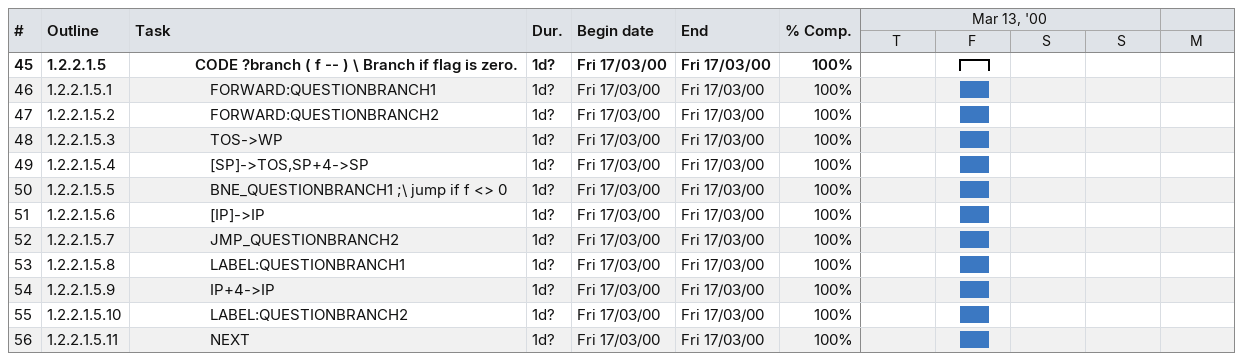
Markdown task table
| ID | WBS | Task | Duration | Start | Finish | % complete |
|---|---|---|---|---|---|---|
| 45 | 1.2.2.1.5 | **CODE ?branch ( f -- ) \ Branch if flag is zero.** | 1d? | 2000-03-17 | 2000-03-17 | 100 |
| 46 | 1.2.2.1.5.1 | FORWARD:QUESTIONBRANCH1 | 1d? | 2000-03-17 | 2000-03-17 | 100 |
| 47 | 1.2.2.1.5.2 | FORWARD:QUESTIONBRANCH2 | 1d? | 2000-03-17 | 2000-03-17 | 100 |
| 48 | 1.2.2.1.5.3 | TOS->WP | 1d? | 2000-03-17 | 2000-03-17 | 100 |
| 49 | 1.2.2.1.5.4 | [SP]->TOS,SP+4->SP | 1d? | 2000-03-17 | 2000-03-17 | 100 |
| 50 | 1.2.2.1.5.5 | BNE_QUESTIONBRANCH1 ;\ jump if f <> 0 | 1d? | 2000-03-17 | 2000-03-17 | 100 |
| 51 | 1.2.2.1.5.6 | [IP]->IP | 1d? | 2000-03-17 | 2000-03-17 | 100 |
| 52 | 1.2.2.1.5.7 | JMP_QUESTIONBRANCH2 | 1d? | 2000-03-17 | 2000-03-17 | 100 |
| 53 | 1.2.2.1.5.8 | LABEL:QUESTIONBRANCH1 | 1d? | 2000-03-17 | 2000-03-17 | 100 |
| 54 | 1.2.2.1.5.9 | IP+4->IP | 1d? | 2000-03-17 | 2000-03-17 | 100 |
| 55 | 1.2.2.1.5.10 | LABEL:QUESTIONBRANCH2 | 1d? | 2000-03-17 | 2000-03-17 | 100 |
| 56 | 1.2.2.1.5.11 | NEXT | 1d? | 2000-03-17 | 2000-03-17 | 100 |
